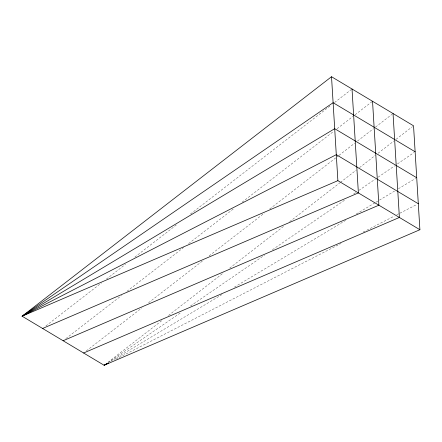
<?xml version="1.0" encoding="UTF-8"?>
<svg xmlns="http://www.w3.org/2000/svg" width="442" height="442" viewBox="0 0 442 442"><rect width="100%" height="100%" fill="white"/><g stroke="black" fill="none" stroke-linecap="round" stroke-linejoin="round"><path stroke-width="0.33" stroke-dasharray="2.21 1.66" d="M45.88 325.936L101.544 282.852M106.456 279.051L125.556 264.272M134.832 257.089L177.397 224.149M190.496 214.011L330.743 105.467M334.566 102.511L351.484 89.422M65.841 338.622L121.5 295.543M126.959 291.322L183.712 247.398M188.623 243.597L234.464 208.116M242.105 202.204L333.787 131.252M337.064 128.716L352.887 116.467M355.07 114.782L371.987 101.688M86.345 350.893L142.009 307.809M148.556 302.742L203.674 260.084M209.132 255.863L264.25 213.204M269.708 208.983L338.467 155.766M339.014 155.346L354.838 143.097M357.567 140.981L373.391 128.738M375.573 127.047L391.949 114.379M107.942 362.313L161.965 320.5M168.518 315.433L223.635 272.775M229.636 268.128L284.206 225.895M289.665 221.674L339.87 182.817M340.417 182.391L356.241 170.142M359.517 167.612L375.341 155.363M378.07 153.252L393.899 141.004M396.082 139.313L412.452 126.644M108.102 362.539L181.447 312.19M190.546 305.947L264.46 255.205M272.421 249.741L345.766 199.397M353.727 193.933L355.998 192.369M358.843 190.419L375.33 179.098M378.175 177.148L394.662 165.833M397.507 163.883L413.994 152.562M110.633 361.363L221.939 294.599M234.37 287.14L345.677 220.376M356.335 213.983L375.28 202.624M375.871 202.265L378.833 200.491M379.424 200.138L394.817 190.905M398.369 188.773L415.535 178.474M115.782 359.274L340.992 243.498M363.081 232.138L366.153 230.558M366.766 230.243L394.38 216.05M396.833 214.784L399.286 213.525M399.899 213.21L417.082 204.375"/><path stroke-width="0.66" d="M331.522 76.731L22.1 316.201L104.119 365.269L419.9 229.73L413.541 125.799L331.522 76.731L337.881 180.662L419.9 229.73M107.08 363.495L104.119 365.269L108.417 363.059M337.881 180.662L22.1 316.201L333.113 102.71L415.132 151.783M42.603 328.467L358.385 192.927L352.025 88.997M63.112 340.738L378.888 205.193L372.534 101.262M83.615 353.003L399.397 217.458L393.037 113.533M416.723 177.761L334.699 128.694L22.1 316.201L336.29 154.678L418.309 203.745"/></g></svg>
